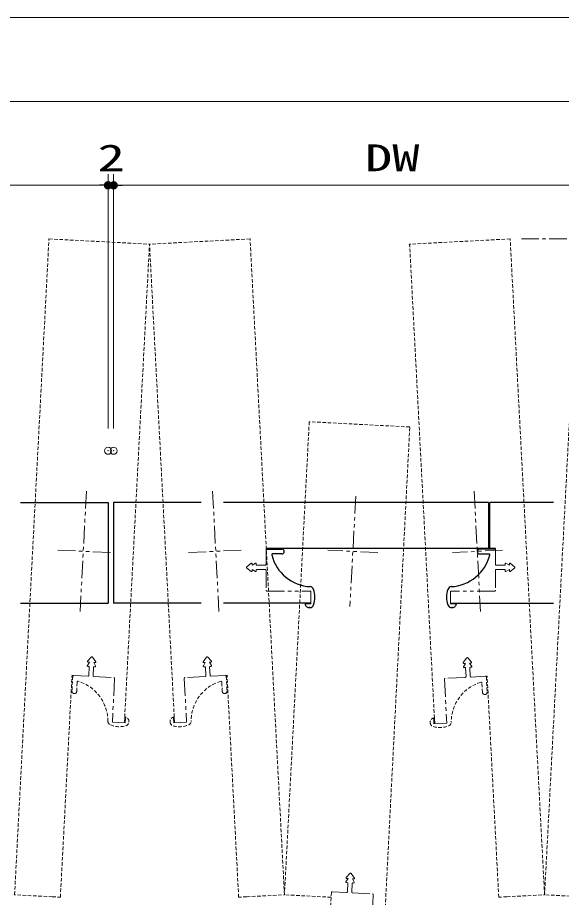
# Model space of a CAD drawing. Units: millimetres, scale not verified. Extents: x -1306 to 1306, y -607 to 607.
# Drawn here: x -562.5 to -368, y -403 to -88.2 of the extents above; entities that cross this region are included whole.
import ezdxf
from ezdxf.enums import TextEntityAlignment as Align

# ---------------------------------------------------------------- set-up
doc = ezdxf.new("R2010")
doc.units = ezdxf.units.MM
doc.header["$LTSCALE"] = 5
doc.header["$PDMODE"] = 32
doc.header["$PDSIZE"] = 2.5
for name, pattern in [('USER1', [0.375, 0.25, -0.125]), ('USER2', [2.5, 1.25, -0.25, 0.25, -0.25, 0.25, -0.25]), ('USER3', [2, 1.25, -0.25, 0.25, -0.25])]:
    doc.linetypes.add(name, pattern=pattern)
for name, color, linetype, lineweight in [('0-2_線(白)', 7, 'Continuous', 30), ('0-5_寸法線', 3, 'Continuous', 13), ('0-6_0', 3, 'Continuous', 25), ('0-7_DEFPOINTS', 7, 'Continuous', 5), ('0-8_点線(黄)', 2, 'USER1', 15), ('0-A_陰線', 1, 'USER2', 9), ('0-B_中心線', 3, 'USER3', 9)]:
    doc.layers.add(name, color=color, linetype=linetype, lineweight=lineweight)
doc.styles.add('ＭＳ ゴシック', font='')
doc.styles.get('ＭＳ ゴシック').set_extended_font_data('MS Gothic')

# ---------------------------------------------------------------- blocks, each defined once
blk = doc.blocks.new('_DOT')
at = {"layer": '0-6_0'}
blk.add_line((-2.5, 0), (-5, 0), dxfattribs=at)
for points in [[(0, 0), (-2.5, 0), (-2.48, 0.313)], [(0, 0), (-2.48, -0.313), (-2.5, 0)], [(0, 0), (-2.48, 0.313), (-2.421, 0.622)], [(0, 0), (-2.421, -0.622), (-2.48, -0.313)], [(0, 0), (-2.421, 0.622), (-2.324, 0.92)], [(0, 0), (-2.324, -0.92), (-2.421, -0.622)], [(0, 0), (-2.324, 0.92), (-2.191, 1.204)], [(0, 0), (-2.191, -1.204), (-2.324, -0.92)], [(0, 0), (-2.191, 1.204), (-2.023, 1.469)], [(0, 0), (-2.023, -1.469), (-2.191, -1.204)], [(0, 0), (-2.023, 1.469), (-1.822, 1.711)], [(0, 0), (-1.822, -1.711), (-2.023, -1.469)], [(0, 0), (-1.822, 1.711), (-1.594, 1.926)], [(0, 0), (-1.594, -1.926), (-1.822, -1.711)], [(0, 0), (-1.594, 1.926), (-1.34, 2.111)], [(0, 0), (-1.34, -2.111), (-1.594, -1.926)], [(0, 0), (-1.34, 2.111), (-1.064, 2.262)], [(0, 0), (-1.064, -2.262), (-1.34, -2.111)], [(0, 0), (-1.064, 2.262), (-0.773, 2.378)], [(0, 0), (-0.773, -2.378), (-1.064, -2.262)], [(0, 0), (-0.773, 2.378), (-0.468, 2.456)], [(0, 0), (-0.468, -2.456), (-0.773, -2.378)], [(0, 0), (-0.468, 2.456), (-0.157, 2.495)], [(0, 0), (-0.157, -2.495), (-0.468, -2.456)], [(0, 0), (-0.157, 2.495), (0.157, 2.495)], [(0, 0), (0.157, -2.495), (-0.157, -2.495)], [(0, 0), (0.157, 2.495), (0.468, 2.456)], [(0, 0), (0.468, 2.456), (0.773, 2.378)], [(0, 0), (0.773, 2.378), (1.064, 2.262)], [(0, 0), (1.064, 2.262), (1.34, 2.111)], [(0, 0), (1.34, 2.111), (1.594, 1.926)], [(0, 0), (1.594, 1.926), (1.822, 1.711)], [(0, 0), (1.822, 1.711), (2.023, 1.469)], [(0, 0), (2.023, 1.469), (2.191, 1.204)], [(0, 0), (2.191, 1.204), (2.324, 0.92)], [(0, 0), (2.324, 0.92), (2.421, 0.622)], [(0, 0), (2.421, 0.622), (2.48, 0.313)], [(0, 0), (2.48, 0.313), (2.5, 0)], [(0, 0), (0.468, -2.456), (0.157, -2.495)], [(0, 0), (0.773, -2.378), (0.468, -2.456)], [(0, 0), (1.064, -2.262), (0.773, -2.378)], [(0, 0), (1.34, -2.111), (1.064, -2.262)], [(0, 0), (1.594, -1.926), (1.34, -2.111)], [(0, 0), (1.822, -1.711), (1.594, -1.926)], [(0, 0), (2.023, -1.469), (1.822, -1.711)], [(0, 0), (2.191, -1.204), (2.023, -1.469)], [(0, 0), (2.324, -0.92), (2.191, -1.204)], [(0, 0), (2.421, -0.622), (2.324, -0.92)], [(0, 0), (2.48, -0.313), (2.421, -0.622)], [(0, 0), (2.5, 0), (2.48, -0.313)]]:
    blk.add_solid(points, dxfattribs=at)

msp = doc.modelspace()

# ---------------------------------------------------------------- linework, layer by layer
at = {"layer": '0-2_線(白)'}
for p, q in [((-561.367, -261.684), (-530.117, -261.684)), ((-530.117, -261.684), (-530.117, -297.684)), ((-496.867, -261.684), (-528.117, -261.684)), ((-528.117, -261.684), (-528.117, -297.684)), ((-394.117, -261.684), (-488.867, -261.684)), ((-370.867, -261.684), (-393.617, -261.684)), ((-393.617, -278.084), (-393.617, -261.684)), ((-473.617, -278.084), (-473.617, -278.684)), ((-473.317, -278.384), (-467.968, -278.384)), ((-467.968, -280.084), (-471.307, -280.084)), ((-467.118, -279.234), (-467.068, -279.234)), ((-398.117, -279.234), (-398.067, -279.234)), ((-391.917, -278.384), (-397.267, -278.384)), ((-397.267, -280.084), (-393.927, -280.084)), ((-391.617, -278.084), (-393.617, -278.084)), ((-391.617, -278.684), (-391.617, -278.084)), ((-561.367, -297.684), (-530.117, -297.684)), ((-496.867, -297.684), (-528.117, -297.684)), ((-457.617, -297.684), (-488.867, -297.684)), ((-407.617, -297.684), (-370.867, -297.684)), ((-457.973, -299.284), (-458.225, -299.284)), ((-458.117, -299.284), (-458.019, -299.284)), ((-407.262, -299.284), (-407.009, -299.284)), ((-407.117, -299.284), (-407.216, -299.284))]:
    msp.add_line(p, q, dxfattribs=at)
msp.add_lwpolyline([(-394.117, -261.684), (-394.117, -278.084), (-473.617, -278.084)], dxfattribs=at)
for centre, radius, start, end in [((-473.317, -278.684), 0.3, 90, 180), ((-471.307, -280.384), 0.3, 90, 194.89734), ((-467.968, -279.234), 0.85, 0, 90), ((-467.968, -279.234), 0.85, 270, 0), ((-397.267, -279.234), 0.85, 90, 180), ((-397.267, -279.234), 0.85, 180, 270), ((-393.927, -280.384), 0.3, 345.10266, 90), ((-391.917, -278.684), 0.3, 0, 90), ((-457.049, -276.809), 15, 194.09364, 267.13192), ((-408.186, -276.809), 15, 272.86808, 345.90636), ((-458.023, -293.273), 1.5, 19.8312, 81.41517), ((-407.212, -293.273), 1.5, 98.58483, 160.1688), ((-464.117, -295.534), 8, 339.74775, 20.25776), ((-401.117, -295.534), 8, 159.74224, 200.25225), ((-458.171, -297.785), 1.5, 176.14016, 267.93509), ((-458.02, -297.785), 1.5, 271.76981, 339.77688), ((-407.215, -297.785), 1.5, 200.22312, 268.23019), ((-407.063, -297.785), 1.5, 272.06491, 3.85984)]:
    msp.add_arc(centre, radius, start, end, dxfattribs=at)
at = {"layer": '0-5_寸法線'}
for p, q in [((-1152.117, -88.182), (-314.117, -88.182)), ((-1145.117, -118.182), (-321.117, -118.182)), ((-530.117, -235.182), (-530.117, -144.182)), ((-530.117, -235.182), (-530.117, -144.182)), ((-528.117, -235.182), (-528.117, -144.182)), ((-528.117, -235.182), (-528.117, -144.182)), ((-729.117, -148.182), (-533.117, -148.182)), ((-533.117, -148.182), (-536.117, -148.182)), ((-530.117, -148.182), (-528.117, -148.182)), ((-525.117, -148.182), (-522.117, -148.182)), ((-525.117, -148.182), (-329.117, -148.182))]:
    msp.add_line(p, q, dxfattribs=at)
at = {"layer": '0-7_DEFPOINTS'}
for p in [(-530.117, -148.182), (-528.117, -148.182), (-530.117, -243.182), (-528.117, -243.182)]:
    msp.add_point(p, dxfattribs=at)
at = {"layer": '0-8_点線(黄)'}
for p, q in [((-563.537, -402.048), (-551.238, -167.37)), ((-551.238, -167.37), (-515.288, -169.254)), ((-524.156, -338.47), (-515.288, -169.254)), ((-479.337, -167.37), (-515.288, -169.254)), ((-506.442, -338.471), (-515.288, -169.254)), ((-467.038, -402.048), (-479.337, -167.37)), ((-386.331, -167.37), (-422.282, -169.254)), ((-413.419, -338.786), (-422.282, -169.254)), ((-374.032, -402.048), (-386.331, -167.37)), ((-458.167, -232.78), (-467.038, -402.048)), ((-422.216, -234.664), (-458.167, -232.78)), ((-365.161, -232.78), (-374.032, -402.048)), ((-431.466, -415.865), (-422.216, -234.664)), ((-542.438, -323.544), (-543.022, -323.514)), ((-542.738, -323.829), (-543.018, -329.172)), ((-488.16, -323.546), (-487.576, -323.515)), ((-487.86, -323.83), (-487.58, -329.173)), ((-395.137, -323.861), (-394.554, -323.83)), ((-394.838, -324.146), (-394.558, -329.488)), ((-541.32, -329.26), (-541.145, -325.925)), ((-489.278, -329.262), (-489.453, -325.926)), ((-396.255, -329.577), (-396.43, -326.242)), ((-542.213, -330.065), (-542.163, -330.065)), ((-488.385, -330.066), (-488.335, -330.066)), ((-395.362, -330.381), (-395.312, -330.381)), ((-522.669, -340.246), (-522.656, -339.994)), ((-522.662, -340.102), (-522.667, -340.2)), ((-507.929, -340.247), (-507.942, -339.995)), ((-507.936, -340.103), (-507.931, -340.201)), ((-414.906, -340.563), (-414.919, -340.311)), ((-414.913, -340.419), (-414.908, -340.517)), ((-550.056, -402.754), (-563.537, -402.048)), ((-480.52, -402.754), (-467.038, -402.048)), ((-450.361, -402.922), (-467.038, -402.048)), ((-450.272, -401.224), (-450.552, -406.566)), ((-387.514, -402.754), (-374.032, -402.048)), ((-357.355, -402.922), (-374.032, -402.048))]:
    msp.add_line(p, q, dxfattribs=at)
for points in [[(-550.056, -402.754), (-547.16, -402.906), (-542.999, -323.515)], [(-480.52, -402.754), (-483.416, -402.906), (-487.576, -323.515)], [(-387.514, -402.754), (-390.41, -402.906), (-394.554, -323.83)]]:
    msp.add_lwpolyline(points, dxfattribs=at)
for centre, radius, start, end in [((-542.438, -323.845), 0.3, 87, 177), ((-488.16, -323.846), 0.3, 3, 93), ((-395.137, -324.161), 0.3, 3, 93), ((-540.846, -325.941), 0.3, 72.10266, 177), ((-545.162, -339.993), 15, 359.86808, 72.90636), ((-485.435, -339.994), 15, 107.09364, 180.13192), ((-489.752, -325.942), 0.3, 3, 107.89734), ((-392.413, -340.309), 15, 107.09364, 180.13192), ((-396.73, -326.257), 0.3, 3, 107.89734), ((-542.169, -329.216), 0.85, 177, 267), ((-542.169, -329.216), 0.85, 267, 357), ((-488.429, -329.217), 0.85, 183, 273), ((-488.429, -329.217), 0.85, 273, 3), ((-395.406, -329.532), 0.85, 183, 273), ((-395.406, -329.532), 0.85, 273, 3), ((-524.156, -339.969), 1.5, 359.06031, 90.01129), ((-506.442, -339.971), 1.5, 89.98871, 180.93969), ((-413.42, -340.286), 1.5, 89.98871, 180.93969), ((-528.67, -339.881), 1.5, 185.58483, 247.1688), ((-526.093, -333.914), 8, 246.74224, 287.25225), ((-524.164, -340.121), 1.5, 287.22312, 355.23019), ((-506.434, -340.123), 1.5, 184.76981, 252.77688), ((-504.505, -333.915), 8, 252.74775, 293.25776), ((-501.928, -339.883), 1.5, 292.8312, 354.41517), ((-413.411, -340.438), 1.5, 184.76981, 252.77688), ((-411.483, -334.23), 8, 252.74775, 293.25776), ((-408.906, -340.198), 1.5, 292.8312, 354.41517), ((-449.972, -401.24), 0.3, 87, 177)]:
    msp.add_arc(centre, radius, start, end, dxfattribs=at)
at = {"layer": '0-A_陰線', "color": 4}
for p, q in [((-537.842, -257.589), (-540.103, -300.741)), ((-492.734, -257.589), (-490.472, -300.741)), ((-399.228, -257.589), (-396.966, -300.741)), ((-441.512, -259.389), (-443.634, -298.93)), ((-548.01, -278.691), (-529.135, -279.628)), ((-482.565, -278.691), (-501.441, -279.628)), ((-433.635, -279.628), (-451.511, -278.691)), ((-389.059, -278.691), (-406.935, -279.628))]:
    msp.add_line(p, q, dxfattribs=at)
at = {"layer": '0-A_陰線'}
for p, q in [((-473.617, -283.834), (-473.617, -278.684)), ((-391.617, -283.834), (-391.617, -278.684)), ((-478.929, -283.418), (-480.497, -284.644)), ((-480.497, -285.124), (-478.929, -286.351)), ((-477.407, -283.406), (-478.617, -284.134)), ((-478.617, -284.134), (-478.617, -283.584)), ((-478.617, -286.184), (-478.617, -285.634)), ((-478.617, -285.634), (-477.407, -286.363)), ((-477.117, -283.934), (-477.117, -283.584)), ((-477.117, -286.184), (-477.117, -285.834)), ((-473.917, -284.134), (-476.917, -284.134)), ((-476.917, -285.634), (-473.917, -285.634)), ((-473.617, -285.934), (-473.617, -293.084)), ((-391.617, -285.934), (-391.617, -293.084)), ((-391.317, -284.134), (-388.317, -284.134)), ((-388.317, -285.634), (-391.317, -285.634)), ((-388.117, -283.934), (-388.117, -283.584)), ((-388.117, -286.184), (-388.117, -285.834)), ((-387.828, -283.406), (-386.617, -284.134)), ((-386.617, -285.634), (-387.828, -286.363)), ((-386.617, -284.134), (-386.617, -283.584)), ((-386.617, -286.184), (-386.617, -285.634)), ((-386.306, -283.418), (-384.737, -284.644)), ((-384.737, -285.124), (-386.306, -286.351)), ((-473.317, -293.384), (-457.617, -293.384)), ((-457.617, -293.384), (-457.617, -297.984)), ((-391.917, -293.384), (-407.617, -293.384)), ((-459.668, -297.684), (-457.617, -297.684)), ((-457.617, -297.984), (-459.417, -297.984)), ((-405.567, -297.684), (-407.617, -297.684)), ((-407.617, -297.984), (-405.817, -297.984)), ((-537.417, -318.489), (-536.11, -316.987)), ((-535.631, -317.012), (-534.489, -318.642)), ((-494.967, -317.013), (-496.109, -318.643)), ((-493.181, -318.49), (-494.487, -316.988)), ((-401.944, -317.328), (-403.087, -318.959)), ((-400.158, -318.805), (-401.465, -317.303)), ((-537.509, -320.008), (-536.718, -318.837)), ((-536.996, -320.325), (-537.346, -320.306)), ((-536.718, -318.837), (-537.267, -318.808)), ((-536.964, -323.531), (-536.807, -320.535)), ((-535.309, -320.613), (-535.466, -323.609)), ((-534.671, -318.945), (-535.22, -318.916)), ((-535.22, -318.916), (-534.556, -320.163)), ((-534.749, -320.442), (-535.099, -320.424)), ((-495.378, -318.917), (-496.042, -320.164)), ((-495.927, -318.946), (-495.378, -318.917)), ((-495.848, -320.444), (-495.499, -320.425)), ((-495.289, -320.615), (-495.132, -323.61)), ((-493.88, -318.838), (-493.33, -318.81)), ((-493.088, -320.009), (-493.88, -318.838)), ((-493.634, -323.532), (-493.791, -320.536)), ((-493.601, -320.326), (-493.252, -320.308)), ((-402.355, -319.232), (-403.02, -320.479)), ((-402.904, -319.261), (-402.355, -319.232)), ((-402.826, -320.759), (-402.476, -320.741)), ((-402.266, -320.93), (-402.109, -323.926)), ((-400.857, -319.154), (-400.308, -319.125)), ((-400.066, -320.324), (-400.857, -319.154)), ((-400.611, -323.847), (-400.768, -320.851)), ((-400.579, -320.641), (-400.229, -320.623)), ((-537.279, -323.815), (-542.422, -323.545)), ((-535.182, -323.925), (-528.042, -324.299)), ((-495.416, -323.926), (-502.556, -324.3)), ((-493.318, -323.816), (-488.176, -323.546)), ((-400.296, -324.131), (-395.153, -323.862)), ((-527.758, -324.614), (-528.58, -340.293)), ((-502.84, -324.615), (-502.018, -340.294)), ((-409.817, -324.931), (-408.995, -340.609)), ((-402.393, -324.241), (-409.533, -324.615)), ((-524.263, -340.519), (-524.156, -338.47)), ((-506.335, -340.52), (-506.442, -338.471)), ((-413.312, -340.835), (-413.419, -338.786)), ((-445.044, -397.403), (-444.253, -396.232)), ((-444.951, -395.884), (-443.645, -394.381)), ((-444.253, -396.232), (-444.802, -396.203)), ((-443.165, -394.407), (-442.023, -396.037)), ((-442.205, -396.339), (-442.755, -396.311)), ((-442.755, -396.311), (-442.09, -397.558)), ((-444.531, -397.72), (-444.88, -397.701)), ((-444.498, -400.926), (-444.341, -397.93)), ((-442.844, -398.008), (-443.001, -401.004)), ((-442.284, -397.837), (-442.633, -397.819)), ((-444.814, -401.21), (-449.957, -400.94)), ((-442.717, -401.32), (-435.576, -401.694))]:
    msp.add_line(p, q, dxfattribs=at)
for points in [[(-391.917, -293.384), (-407.617, -293.384), (-407.617, -297.984)], [(-528.58, -340.293), (-523.986, -340.533), (-523.892, -338.736)], [(-502.018, -340.294), (-506.612, -340.534), (-506.706, -338.737)], [(-408.995, -340.609), (-413.589, -340.85), (-413.683, -339.052)], [(-435.293, -402.009), (-435.864, -417.688), (-431.27, -417.913)]]:
    msp.add_lwpolyline(points, dxfattribs=at)
for centre, radius, start, end in [((-480.317, -284.884), 0.3, 126.8699, 233.1301), ((-478.817, -283.584), 0.2, 0, 123.8305), ((-478.817, -286.184), 0.2, 236.1695, 0), ((-477.317, -283.584), 0.2, 0, 116.56505), ((-477.317, -286.184), 0.2, 243.43495, 0), ((-476.917, -283.934), 0.2, 180, 270), ((-476.917, -285.834), 0.2, 90, 180), ((-473.917, -283.834), 0.3, 270, 0), ((-473.917, -285.934), 0.3, 0, 90), ((-391.317, -283.834), 0.3, 180, 270), ((-391.317, -285.934), 0.3, 90, 180), ((-388.317, -283.934), 0.2, 270, 0), ((-388.317, -285.834), 0.2, 0, 90), ((-387.917, -283.584), 0.2, 63.43495, 180), ((-387.917, -286.184), 0.2, 180, 296.56505), ((-386.417, -283.584), 0.2, 56.1695, 180), ((-386.417, -286.184), 0.2, 180, 303.8305), ((-384.917, -284.884), 0.3, 306.8699, 53.1301), ((-473.317, -293.084), 0.3, 180, 270), ((-391.917, -293.084), 0.3, 270, 0), ((-459.417, -298.184), 0.2, 90, 180), ((-405.817, -298.184), 0.2, 0, 90), ((-535.88, -317.179), 0.3, 33.8699, 140.1301), ((-494.718, -317.18), 0.3, 39.8699, 146.1301), ((-401.695, -317.495), 0.3, 39.8699, 146.1301), ((-537.335, -320.107), 0.2, 150.43495, 267), ((-537.257, -318.609), 0.2, 143.1695, 267), ((-537.007, -320.524), 0.2, 357, 87), ((-535.109, -320.624), 0.2, 87, 177), ((-534.739, -320.243), 0.2, 267, 23.56505), ((-534.66, -318.745), 0.2, 267, 30.8305), ((-495.937, -318.746), 0.2, 149.1695, 273), ((-495.859, -320.244), 0.2, 156.43495, 273), ((-495.488, -320.625), 0.2, 3, 93), ((-493.591, -320.526), 0.2, 93, 183), ((-493.341, -318.61), 0.2, 273, 36.8305), ((-493.262, -320.108), 0.2, 273, 29.56505), ((-402.915, -319.061), 0.2, 149.1695, 273), ((-402.836, -320.559), 0.2, 156.43495, 273), ((-402.466, -320.94), 0.2, 3, 93), ((-400.568, -320.841), 0.2, 93, 183), ((-400.318, -318.925), 0.2, 273, 36.8305), ((-400.24, -320.423), 0.2, 273, 29.56505), ((-537.264, -323.515), 0.3, 267, 357), ((-535.167, -323.625), 0.3, 177, 267), ((-495.431, -323.626), 0.3, 273, 3), ((-493.334, -323.516), 0.3, 183, 273), ((-402.409, -323.941), 0.3, 273, 3), ((-400.312, -323.832), 0.3, 183, 273), ((-528.058, -324.598), 0.3, 357, 87), ((-502.54, -324.6), 0.3, 93, 183), ((-409.517, -324.915), 0.3, 93, 183), ((-523.692, -338.746), 0.2, 87, 177), ((-506.906, -338.747), 0.2, 3, 93), ((-413.883, -339.063), 0.2, 3, 93), ((-444.791, -396.004), 0.2, 143.1695, 267), ((-443.415, -394.574), 0.3, 33.8699, 140.1301), ((-442.195, -396.14), 0.2, 267, 30.8305), ((-444.87, -397.502), 0.2, 150.43495, 267), ((-444.541, -397.919), 0.2, 357, 87), ((-442.644, -398.019), 0.2, 87, 177), ((-442.273, -397.638), 0.2, 267, 23.56505), ((-444.798, -400.91), 0.3, 267, 357), ((-442.701, -401.02), 0.3, 177, 267), ((-435.592, -401.993), 0.3, 357, 87)]:
    msp.add_arc(centre, radius, start, end, dxfattribs=at)
at = {"layer": '0-B_中心線'}
msp.add_line((-382.331, -167.37), (-307.129, -167.37), dxfattribs=at)

# ---------------------------------------------------------------- block references
at = {"layer": '0-5_寸法線', "xscale": 0.6, "yscale": 0.6}
msp.add_blockref('_DOT', (-530.117, -148.182), dxfattribs=at)
msp.add_blockref('_DOT', (-530.117, -148.182), dxfattribs=at)
at = {"layer": '0-5_寸法線', "xscale": 0.6, "yscale": 0.6, "rotation": 180}
msp.add_blockref('_DOT', (-528.117, -148.182), dxfattribs=at)
msp.add_blockref('_DOT', (-528.117, -148.182), dxfattribs=at)

# ---------------------------------------------------------------- texts
at = {"layer": '0-5_寸法線', "style": 'ＭＳ ゴシック', "width": 1.5}
for s, p in [('2', (-533.879, -146.032)), ('DW', (-438.308, -146.032))]:
    msp.add_text(s, height=9.604, dxfattribs=at).set_placement(p, align=Align.BOTTOM_LEFT)

doc.saveas('drawing.dxf')
